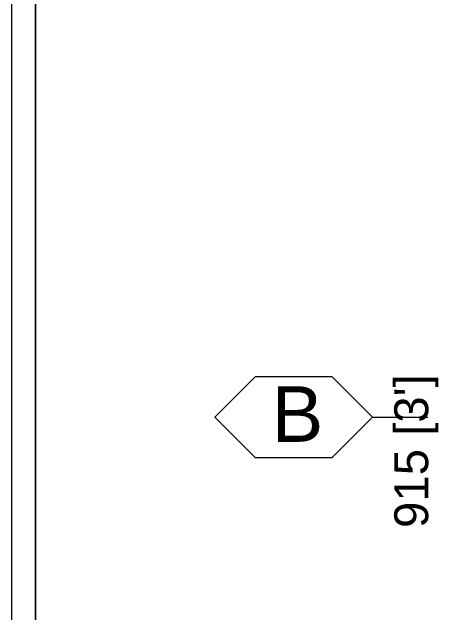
# Model space of a CAD drawing. Header units: inches. Extents: x 2 to 136, y 1 to 96.
# Drawn here: x 1.64 to 8.55, y 43.39 to 52.94 of the extents above; entities that cross this region are included whole.
import ezdxf

# ---------------------------------------------------------------- set-up
doc = ezdxf.new("R2010")
doc.units = ezdxf.units.IN
doc.header["$MEASUREMENT"] = 0
for name, color, linetype in [('PDF_0', 7, 'Continuous'), ('PDF_Grid', 7, 'Continuous'), ('PDF_Text', 7, 'Continuous')]:
    doc.layers.add(name, color=color, linetype=linetype)
doc.layers.add('PDF_Outer Line', color=165, linetype='Continuous', true_color=0x5258ac)
doc.styles.add('PDF Arial', font='arial.ttf')

msp = doc.modelspace()

# ---------------------------------------------------------------- linework, layer by layer
at = {"layer": 'PDF_0', "lineweight": 0}
for points in [[(1.6384, 96.1907), (135.8198, 96.1907), (135.8198, 0.9204), (1.6384, 0.9204)], [(2.0105, 95.8186), (135.4477, 95.8186), (135.4477, 1.2925), (2.0105, 1.2925)]]:
    msp.add_lwpolyline(points, close=True, dxfattribs=at)
at = {"layer": 'PDF_Grid', "lineweight": 0}
msp.add_lwpolyline([(5.5158, 45.8433), (4.8696, 46.4896), (5.5158, 47.1358), (6.73, 47.1358), (7.3762, 46.4896), (6.73, 45.8433)], close=True, dxfattribs=at)
msp.add_lwpolyline([(7.3762, 46.4896), (8.2574, 46.4896)], dxfattribs=at)
at = {"layer": 'PDF_Outer Line', "color": 7, "lineweight": 0}
msp.add_lwpolyline([(2.0105, 25.4381), (102.3919, 25.4381), (102.3919, 95.8186), (2.0105, 95.8186)], close=True, dxfattribs=at)

# ---------------------------------------------------------------- texts
at = {"layer": 'PDF_Text', "insert": (8.4267, 44.7271), "char_height": 0.53925, "attachment_point": 7, "rotation": 90, "style": 'PDF Arial'}
msp.add_mtext("915 [3']", dxfattribs=at)
at = {"layer": 'PDF_Text', "insert": (5.7704, 46.0979), "char_height": 0.8852, "attachment_point": 7, "style": 'PDF Arial'}
msp.add_mtext('B', dxfattribs=at)

doc.saveas('drawing.dxf')
